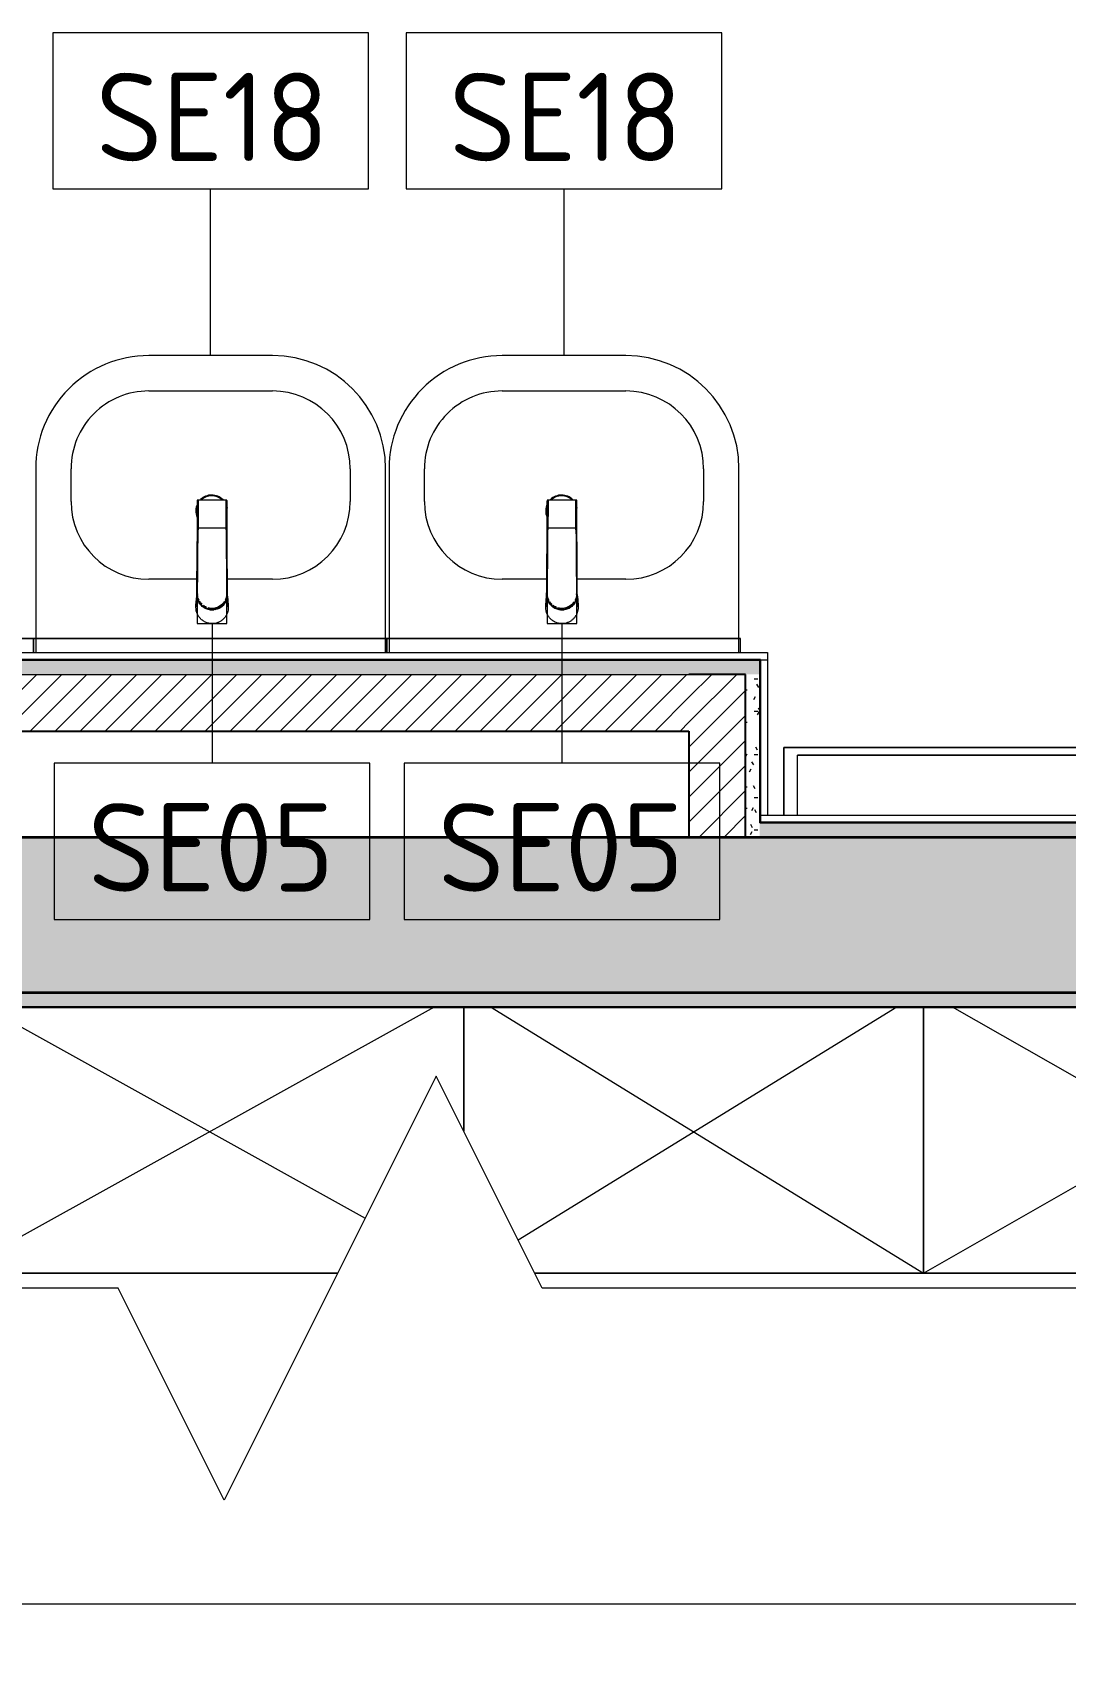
# Model space of a CAD drawing. Header units: millimetres. Extents: x 63482 to 319368, y -8553 to 29000.
# Drawn here: x 301736 to 303197, y 4219 to 6538 of the extents above; entities that cross this region are included whole.
import ezdxf

# ---------------------------------------------------------------- set-up
doc = ezdxf.new("R2010")
doc.units = ezdxf.units.MM
for name, color, linetype, lineweight, true_color in [('0-1', 7, 'Continuous', 9, 0x4994b4), ('A-WALL-1', 7, 'Continuous', 25, 0x3c3c3c), ('A-WALL-3', 7, 'Continuous', 35, 0x3c3c3c), ('A-WALL-FNSH-1', 7, 'Continuous', 15, 0x3c3c3c), ('P-SANR-FIXT-1', 7, 'Continuous', 15, 0x4994b4)]:
    doc.layers.add(name, color=color, linetype=linetype, lineweight=lineweight, true_color=true_color)
for name, color, linetype, lineweight in [('A-ANNO-DIMS', 7, 'Continuous', 9), ('A-ANNO-DIMS-50', 7, 'Continuous', 9), ('A-DETL-GENF', 7, 'Continuous', 9), ('A-WALL', 7, 'Continuous', 9), ('I-FURN', 7, 'Continuous', 9), ('I-WALL', 7, 'Continuous', 9), ('P-SANR-FIXT-IDEN', 7, 'Continuous', 9)]:
    doc.layers.add(name, color=color, linetype=linetype, lineweight=lineweight)
doc.styles.add('GOST Common', font='GOST_Common.ttf', dxfattribs={"height": 125})
doc.styles.add('ISOCPEUR', font='isocpeur.ttf', dxfattribs={"width": 0.9, "height": 125})
doc.dimstyles.new('ISO-2_5_0_9К_БОЛЬШОЙ', dxfattribs={"dimscale": 304.8, "dimtxt": 124.497647, "dimasz": 0.246063, "dimexe": 0.19685, "dimexo": 0.492126, "dimgap": 0, "dimtad": 1, "dimdec": 0, "dimrnd": 10, "dimzin": 0, "dimdsep": 46, "dimtxsty": 'ISOCPEUR', "dimblk1": 'OBLIQUE', "dimblk2": 'OBLIQUE', "dimsah": 1, "dimcen": 0.09, "dimdle": 0.19685, "dimazin": 0, "dimtfac": 1, "dimtdec": 4, "dimtix": 1, "dimtmove": 0, "dimatfit": 3, "dimfxl": 1, "dimtvp": 1, "dimtolj": 1, "dimtzin": 0, "dimarcsym": 2})
pattern_1 = [(45, (204824.617, 0), (-17.6776695, 17.6776695), [])]
pattern_2 = [(0, (204824.617, 0), (60.96, 15.24), [5.029, -40.691, 5.029, -40.691, -243.84]), (0, (204824.617, 0), (60.96, 15.24), [-91.44, 5.029, -86.411, 5.029, -40.691, -106.68]), (0, (204824.617, 0), (60.96, 15.24), [-228.6, 5.029, -25.451, 5.029, -71.171]), (120, (204847.477, 7.62), (-43.6782272, 45.1729086), [5.029, -40.691, 5.029, -40.691, -243.84]), (120, (204847.477, 7.62), (-43.6782272, 45.1729086), [-91.44, 5.029, -86.411, 5.029, -40.691, -106.68]), (120, (204847.477, 7.62), (-43.6782272, 45.1729086), [-228.6, 5.029, -25.451, 5.029, -71.171]), (240, (204855.097, 38.1), (-17.2817728, -60.4129086), [5.029, -40.691, 5.029, -40.691, -243.84]), (240, (204855.097, 38.1), (-17.2817728, -60.4129086), [-91.44, 5.029, -86.411, 5.029, -40.691, -106.68]), (240, (204855.097, 38.1), (-17.2817728, -60.4129086), [-228.6, 5.029, -25.451, 5.029, -71.171])]

# ---------------------------------------------------------------- blocks, each defined once
blk = doc.blocks.new('Шкаф параметрический - 13_1-25587687-Фрагмент 3_2')
at = {"layer": 'I-FURN'}
for p, q in [((0, 0), (659.5, 376.8)), ((0, 376.8), (0, 0)), ((0, 0), (0, 376.8)), ((40.5, 376.8), (700, 0)), ((700, 0), (700, 376.8)), ((700, 376.8), (700, 47.6)), ((700, 47.6), (700, 0)), ((0, 0), (700, 0)), ((700, 0), (0, 0))]:
    blk.add_line(p, q, dxfattribs=at)
blk = doc.blocks.new('Шкаф параметрический - 13_2-25587811-Фрагмент 3_2')
at = {"layer": 'I-FURN'}
for p, q in [((0, 376.8), (0, 200.6)), ((0, 200.6), (0, 376.8)), ((37.6, 376.8), (650, 0)), ((76.7, 47.2), (612.4, 376.8)), ((650, 0), (650, 376.8)), ((650, 376.8), (650, 0)), ((100.3, 0), (650, 0)), ((650, 0), (100.3, 0))]:
    blk.add_line(p, q, dxfattribs=at)
blk = doc.blocks.new('Шкаф параметрический - 13_4-25587915-Фрагмент 3_2')
at = {"layer": 'I-FURN'}
for p, q in [((0, 0), (678.3, 376.8)), ((0, 376.8), (0, 0)), ((0, 0), (0, 376.8)), ((41.7, 376.8), (580.3, 77.6)), ((720, 200.7), (720, 376.8)), ((720, 376.8), (720, 200.7)), ((0, 0), (541.5, 0)), ((541.5, 0), (0, 0))]:
    blk.add_line(p, q, dxfattribs=at)
blk = doc.blocks.new('Вешалка - 1_25-26509708-Фрагмент 3_2')
at = {"layer": 'I-FURN'}
for p, q in [((350, 55), (-350, 55)), ((-350, 55), (-350, -40.6)), ((-350, -40.6), (-350, 55)), ((-350, 55), (349.6, 55)), ((350, -40.6), (350, 55)), ((350, 55), (350, -40.6)), ((-330.4, -40.6), (-330.4, 44.4)), ((-330.4, -40.6), (-330.4, 44.4)), ((-330.4, 44.4), (330.2, 44.4)), ((330.2, 44.4), (-330.4, 44.4)), ((330.2, 44.4), (330.2, -40.6)), ((330.2, -40.6), (330.2, 44.4))]:
    blk.add_line(p, q, dxfattribs=at)
blk = doc.blocks.new('зеркало круглое500д - 1_22а зеркало круглое d500-30453653-Фрагмент 3_2')
at = {"layer": 'I-FURN'}
for p, q in [((-250, 0), (-250, -20)), ((-250, -20), (250, -20)), ((250, -20), (-250, -20)), ((250, -20), (250, 0))]:
    blk.add_line(p, q, dxfattribs=at)
blk = doc.blocks.new('Раковина Roca Debba 50x42 - гибкая подводка_ 640х550х165 PN6_3_ ХВ_ГВ накидная гайка BP DN15_ К-гл_кон_ П DN 50-31401036-Фрагмент 3_2')
at = {"layer": 'P-SANR-FIXT-1'}
for p, q in [((-255, 0), (-255, -20)), ((240, -20), (240, 0)), ((-255, -20), (-255, -260)), ((240, -260), (240, -20)), ((-95, -103.6), (-26, -103.6)), ((16.8, -103.6), (80, -103.6)), ((-205, -260), (-205, -213.6)), ((190, -213.6), (190, -260)), ((80, -370), (-95, -370)), ((-95, -420), (80, -420))]:
    blk.add_line(p, q, dxfattribs=at)
for centre, radius, start, end in [((-95, -213.6), 110, 90, 180), ((80, -213.6), 110, 0, 90), ((-95, -260), 160, 180, 270), ((-95, -260), 110, 180, 270), ((80, -260), 160, 270, 0), ((80, -260), 110, 270, 0)]:
    blk.add_arc(centre, radius, start, end, dxfattribs=at)
blk = doc.blocks.new('Раковина Roca Debba 50x42 - гибкая подводка_ 640х550х165 PN6_3_ ХВ_ГВ накидная гайка BP DN15_ К-гл_кон_ П DN 50-V355-Фрагмент 3_2')
at = {"layer": 'P-SANR-FIXT-1'}
for p, q in [((-255, 0), (-255, -20)), ((240, -20), (240, 0)), ((-255, -20), (-255, -260)), ((240, -260), (240, -20)), ((-95, -103.6), (-31, -103.6)), ((11.8, -103.6), (80, -103.6)), ((-205, -260), (-205, -213.6)), ((190, -213.6), (190, -260)), ((80, -370), (-95, -370)), ((-95, -420), (80, -420))]:
    blk.add_line(p, q, dxfattribs=at)
for centre, radius, start, end in [((-95, -213.6), 110, 90, 180), ((80, -213.6), 110, 0, 90), ((-95, -260), 160, 180, 270), ((-95, -260), 110, 180, 270), ((80, -260), 160, 270, 0), ((80, -260), 110, 270, 0)]:
    blk.add_arc(centre, radius, start, end, dxfattribs=at)
blk = doc.blocks.new('сифон - Для раковины-V357-Фрагмент 3_2')
at = {"layer": 'P-SANR-FIXT-1'}
for radius, start, end in [(22.5, 134.338, 180), (22.5, 180, 224.5753), (21.5, 136.6301, 180), (21.5, 180, 223.4006), (22.5, 100.3246, 111.0164), (21.5, 101.7897, 108), (21.5, 81.6166, 90.6528), (21.5, 72, 75.9978), (22.5, 67.2152, 71.5917), (22.5, 244.2771, 292.5042), (21.5, 247.6878, 288), (21.5, 289.2478, 293.8296), (22.5, 293.3521, 297.2506)]:
    blk.add_arc((0, 0), radius, start, end, dxfattribs=at)
blk = doc.blocks.new('смеситель для раковины - Default-V358-Фрагмент 3_2')
at = {"layer": '0-1'}
for p, q in [((19.7, 151.6), (-19.8, 151.6)), ((-20.3, 110), (-20.4, 97.4)), ((19.8, 111.8), (-19.8, 111.8)), ((20.4, 97.4), (20.3, 110)), ((-22.8, 3), (-21.8, 15.6)), ((-18.9, 7.6), (-19.6, 9.7)), ((21.8, 15.6), (22.8, 3))]:
    blk.add_line(p, q, dxfattribs=at)
at = {"layer": '0-1', "flags": 128}
for points in [[(-20.7, 150.6), (-20.7, 150.2), (-20.7, 149.2), (-20.7, 148.3), (-20.7, 146.9), (-20.7, 145.4), (-20.8, 134.7), (-21.1, 63.6), (-21.1, 93.2)], [(19.7, 151.6), (20, 151.6), (20.2, 151.6), (20.5, 151.4), (20.6, 151.2), (20.7, 151.1), (20.8, 150.9), (20.8, 150.6)], [(-21.1, 22.2), (-21.1, 24.2), (-21.1, 63.3), (-21.1, 93.2)], [(21, 16.8), (21.2, 25.7), (21, 77.4), (21, 111.4)], [(-21.8, 15.6), (-21.6, 25.5), (-21.4, 39.3), (-21.2, 64), (-21.1, 88)], [(-20, 10.8), (-20.8, 13.2), (-20.9, 15.4)], [(12.1, -0.1), (16.4, 3.8), (19.5, 8.8), (21, 14.5), (21, 16)]]:
    blk.add_lwpolyline(points, dxfattribs=at)
at = {"layer": 'P-SANR-FIXT-1'}
for p, q in [((21, 151.6), (-21, 151.6)), ((-21, 151.6), (-21, -23)), ((-19.7, 144), (-19.8, 111.8)), ((19.8, 111.8), (19.7, 144)), ((19.9, 143.1), (19.9, 140.7)), ((21, -23), (21, 151.6)), ((19.9, 136.7), (19.9, 133.6)), ((19.9, 131), (20, 126.2)), ((20, 115.7), (20, 113.5)), ((20, 111.3), (20, 108.6)), ((-22.9, 0.3), (-22.9, 0.9)), ((22.5, 5), (22.9, 0.9)), ((22.9, 0.9), (22.9, 0.3)), ((-21, -23), (21, -23))]:
    blk.add_line(p, q, dxfattribs=at)
at = {"layer": 'P-SANR-FIXT-1', "flags": 128}
for points in [[(-21.1, 16.9), (-21.1, 42.2), (-21, 67.6), (-20.8, 118.3), (-20.7, 143.7), (-20.7, 149.4), (-20.8, 150.2), (-20.9, 145.3), (-20.9, 138.9), (-21.1, 88.1)], [(21.1, 88.1), (20.9, 138.9), (20.9, 145.3), (20.8, 150.2), (20.7, 149.4), (20.7, 143.7), (20.8, 118.3), (21, 67.6), (21.1, 42.2), (21.1, 16.9)], [(-20, 109.4), (-20, 111), (-20, 119.8)], [(-19.9, 125.8), (-19.9, 133.8), (-19.9, 138.3)], [(20, 123.6), (20, 119.9), (20, 117.9)], [(-15.9, 4.1), (-13.1, 1.6), (-12.1, 0.9)], [(12.1, 0.9), (13.1, 1.6), (15.9, 4.1)], [(22.9, 0.9), (22.7, 3.2), (22.5, 5.6), (22.3, 7.9), (22.1, 10.8), (21.8, 15.2)], [(-9.8, -0.4), (-6.1, -1.8), (-5.1, -2)], [(-2.7, -2.4), (-2.1, -2.5), (2.1, -2.5), (2.7, -2.4)], [(0.6, -3.9), (0.3, -3.9), (0.1, -3.9), (-0.1, -3.9), (-0.3, -3.9), (-0.6, -3.9)], [(5.1, -2), (6.1, -1.8), (9.8, -0.4)]]:
    blk.add_lwpolyline(points, dxfattribs=at)
at = {"layer": 'P-SANR-FIXT-1'}
for centre, major_axis, ratio, start_param, end_param in [((-19.8, 109.7), (-0.5, 0.002), 0.095846, 0.794229, 1.571164), ((19.8, 109.7), (0.5, 0.002), 0.095848, 4.711795, 5.488843), ((0, 17.2), (20.8, 0), 0.98634, 3.038054, 3.090126), ((0, 17.2), (20.8, 0), 0.98634, 3.29536, 3.441377), ((0, 17.2), (20.8, 0), 0.98634, 5.983401, 6.129418), ((0, 17.2), (20.8, 0), 0.98634, 0.051466, 0.103539), ((0, 17.2), (20.8, 0), 0.98634, 4.268583, 4.510817), ((0, 17.2), (18.5, 0), 0.986286, 4.671144, 4.753634), ((0, 17.2), (20.8, 0), 0.98634, 4.913948, 5.156189)]:
    blk.add_ellipse(centre, major_axis=major_axis, ratio=ratio, start_param=start_param, end_param=end_param, dxfattribs=at)
for points, knots in [([(-19.9, 147.4), (-19.9, 148), (-19.8, 149.3), (-19.8, 150.7), (-19.8, 151.5), (-19.8, 151.6), (-19.8, 151.6)], [0.1, 0.1, 0.1, 0.1, 0.2, 0.3, 0.4, 0.4725859, 0.4725859, 0.4725859, 0.4725859]), ([(-19.8, 151.6), (-19.7, 151.6), (-19.7, 151.6), (-19.7, 151.2), (-19.7, 150), (-19.7, 148.3), (-19.7, 146.2), (-19.7, 144.8), (-19.7, 144)], [0.4728347, 0.4728347, 0.4728347, 0.4728347, 0.5, 0.6, 0.7, 0.8, 0.9, 1, 1, 1, 1]), ([(19.7, 144), (19.7, 144.8), (19.7, 146.2), (19.7, 148.3), (19.7, 150), (19.7, 151.2), (19.7, 151.6), (19.7, 151.6), (19.7, 151.6)], [0, 0, 0, 0, 0.1, 0.2, 0.3, 0.4, 0.5, 0.5274121, 0.5274121, 0.5274121, 0.5274121]), ([(19.7, 151.6), (19.8, 151.6), (19.8, 151.5), (19.8, 150.7), (19.8, 149.3), (19.9, 148), (19.9, 147.4)], [0.5275209, 0.5275209, 0.5275209, 0.5275209, 0.6, 0.7, 0.8, 0.9, 0.9, 0.9, 0.9]), ([(-20.4, 97.4), (-20.4, 91.1), (-20.5, 81.8), (-20.6, 69.7), (-20.6, 60), (-20.7, 52.6), (-20.8, 47.4), (-20.8, 45.2), (-20.8, 43.5), (-20.9, 41.8), (-20.9, 39.8), (-20.9, 37.7), (-20.9, 36.2), (-20.9, 35.4), (-21, 34.1), (-21, 32.6), (-21, 31), (-21, 29.7), (-21, 28.6), (-21, 27.7), (-21, 26.8), (-21.1, 25.6), (-21.1, 22.9), (-21.1, 20.4), (-21.1, 18.4)], [0, 0, 0, 0, 0.222222, 0.333333, 0.444444, 0.583333, 0.618056, 0.652778, 0.670139, 0.6875, 0.722222, 0.756944, 0.774306, 0.782986, 0.791667, 0.826389, 0.84375, 0.861111, 0.878472, 0.887153, 0.895833, 0.913194, 0.930556, 1, 1, 1, 1]), ([(-19.8, 111.8), (-19.8, 111.8), (-19.8, 111.7), (-19.8, 110.9), (-19.8, 110.1), (-19.8, 109.7)], [0.4695548, 0.4695548, 0.4695548, 0.4695548, 0.6, 0.8, 1, 1, 1, 1]), ([(19.8, 109.7), (19.8, 110.1), (19.8, 110.9), (19.8, 111.7), (19.8, 111.8), (19.8, 111.8)], [0, 0, 0, 0, 0.2, 0.4, 0.5304748, 0.5304748, 0.5304748, 0.5304748]), ([(21.1, 18.4), (21.1, 19.2), (21.1, 20.8), (21.1, 23.1), (21.1, 25), (21.1, 26.5), (21, 27.6), (21, 28.6), (21, 30), (21, 31.7), (21, 33.4), (21, 34.6), (20.9, 35.2), (20.9, 35.7), (20.9, 36.3), (20.9, 36.9), (20.9, 38.1), (20.9, 39.8), (20.9, 41.4), (20.8, 42.8), (20.8, 44.1), (20.8, 45.8), (20.8, 48.6), (20.7, 53.5), (20.6, 60.7), (20.6, 68.9), (20.5, 76.5), (20.5, 85.7), (20.4, 92.7), (20.4, 97.4)], [0, 0, 0, 0, 0.027778, 0.055556, 0.083333, 0.097222, 0.111111, 0.125, 0.138889, 0.166667, 0.194444, 0.208333, 0.215278, 0.222222, 0.229167, 0.236111, 0.25, 0.277778, 0.305556, 0.319444, 0.333333, 0.361111, 0.388889, 0.444444, 0.555556, 0.666667, 0.75, 0.833333, 1, 1, 1, 1]), ([(-21.1, 88.1), (-21.1, 85.7), (-21.1, 82.2), (-21.1, 77.5), (-21.2, 73.9), (-21.2, 70.4), (-21.2, 66.8), (-21.2, 63.9), (-21.2, 61.5), (-21.2, 59.8), (-21.2, 58), (-21.2, 55.7), (-21.3, 52.8), (-21.3, 49.3), (-21.3, 46), (-21.3, 42.6), (-21.4, 39.4), (-21.4, 36.2), (-21.5, 32.2), (-21.5, 27.5), (-21.7, 20.9), (-21.8, 17.2), (-21.8, 15.2)], [0, 0, 0, 0, 0.083333, 0.125, 0.166667, 0.208333, 0.25, 0.291667, 0.3125, 0.333333, 0.354167, 0.375, 0.416667, 0.458333, 0.5, 0.541667, 0.583333, 0.625, 0.666667, 0.75, 0.833333, 1, 1, 1, 1]), ([(20.4, 88.2), (20.4, 88.1), (20.5, 88), (20.6, 87.8), (20.7, 87.5), (20.7, 87.4), (20.7, 87.3)], [0.19375, 0.19375, 0.19375, 0.19375, 0.25, 0.3, 0.35, 0.4, 0.4, 0.4, 0.4]), ([(21.8, 15.2), (21.8, 16.4), (21.7, 19.4), (21.6, 24.2), (21.5, 28.2), (21.5, 30.6), (21.5, 32.4), (21.4, 34.1), (21.4, 35.8), (21.4, 37.3), (21.4, 38.7), (21.4, 39.8), (21.4, 41), (21.3, 42.6), (21.3, 44.7), (21.3, 47.5), (21.3, 50.9), (21.2, 55.1), (21.2, 60), (21.2, 65.1), (21.2, 69.9), (21.2, 74.5), (21.1, 80.6), (21.1, 85.1), (21.1, 88.1)], [0, 0, 0, 0, 0.142857, 0.285714, 0.357143, 0.392857, 0.428571, 0.464286, 0.5, 0.535714, 0.553571, 0.571429, 0.589286, 0.607143, 0.642857, 0.678571, 0.714286, 0.75, 0.785714, 0.821429, 0.857143, 0.892857, 0.928571, 1, 1, 1, 1]), ([(-21.8, 15.2), (-21.9, 13.9), (-22, 12.1), (-22.1, 10.1), (-22.2, 8.7), (-22.3, 7.5), (-22.4, 6.6), (-22.5, 5.7), (-22.6, 4.8), (-22.7, 3.8), (-22.8, 2.5), (-22.9, 1.5), (-22.9, 0.9)], [0, 0, 0, 0, 0.166667, 0.25, 0.333333, 0.416667, 0.5, 0.583333, 0.666667, 0.75, 0.833333, 1, 1, 1, 1]), ([(22.9, 0.3), (22.9, -2.5), (22.3, -6.4), (20, -11.4), (17.7, -14.7), (14.9, -17.6), (11.6, -20), (7.9, -21.7), (4.5, -22.6), (1.5, -23), (-1.9, -23), (-6, -22.4), (-10, -20.8), (-12.8, -19.1), (-14.8, -17.5), (-16.7, -15.8), (-18.8, -13.3), (-21.9, -8.1), (-22.9, -3.2), (-22.9, 0.3)], [0, 0, 0, 0, 0.111111, 0.166667, 0.222222, 0.277778, 0.333333, 0.388889, 0.444444, 0.479167, 0.513889, 0.583333, 0.652778, 0.6875, 0.722222, 0.756944, 0.791667, 0.861111, 1, 1, 1, 1]), ([(-16.4, 3.7), (-16.6, 4.1), (-17.6, 5.3), (-18.7, 7.1), (-19.6, 9), (-20.1, 10.6), (-20.6, 12.1), (-21, 14.3), (-21.1, 15.9), (-21.1, 16.9)], [0.5566569, 0.5566569, 0.5566569, 0.5566569, 0.6, 0.7, 0.75, 0.8, 0.85, 0.9, 1, 1, 1, 1]), ([(-21.1, 16.4), (-21.1, 14.3), (-20.4, 11.1), (-18.7, 7.6), (-17.5, 5.8), (-16.4, 4.5), (-15.2, 3.2), (-13.9, 2.1), (-12.5, 1), (-10.9, 0.1), (-9.2, -0.7), (-6.9, -1.7), (-3.8, -2.5), (0, -2.8), (3.8, -2.5), (6.9, -1.7), (9, -0.9), (10.1, -0.3), (10.9, 0.1), (11.7, 0.5), (12.7, 1.2), (13.9, 2), (15, 3), (15.8, 3.8), (16.4, 4.5), (17, 5.2), (17.7, 6.2), (18.6, 7.6), (19.3, 9), (19.7, 9.9), (19.9, 10.5), (20, 10.9), (20.2, 11.2), (20.3, 11.7), (20.6, 12.6), (20.8, 13.8), (21, 15.1), (21.1, 16), (21.1, 16.4)], [0, 0, 0, 0, 0.111111, 0.166667, 0.194444, 0.222222, 0.25, 0.277778, 0.305556, 0.333333, 0.361111, 0.388889, 0.444444, 0.5, 0.555556, 0.611111, 0.638889, 0.652778, 0.666667, 0.680556, 0.694444, 0.722222, 0.75, 0.763889, 0.777778, 0.791667, 0.805556, 0.833333, 0.861111, 0.875, 0.881944, 0.888889, 0.895833, 0.902778, 0.916667, 0.944444, 0.972222, 1, 1, 1, 1]), ([(-20.8, 14.6), (-20.7, 14.1), (-20.6, 12.9), (-20.2, 11.6), (-20, 10.9)], [0, 0, 0, 0, 0.4, 1, 1, 1, 1]), ([(-18.3, 9.9), (-18.8, 10.8), (-20.1, 14), (-20.7, 17.5), (-20.7, 19.9)], [-0.157337, -0.157337, -0.157337, -0.157337, -0.1111111, 0, 0, 0, 0]), ([(-19.3, 9.3), (-19.1, 8.7), (-18.5, 7.4), (-17.6, 6.2), (-17.1, 5.5)], [0.2222222, 0.2222222, 0.2222222, 0.2222222, 0.4444444, 0.7777778, 0.7777778, 0.7777778, 0.7777778]), ([(-13.9, 4), (-14.7, 4.7), (-15.8, 6), (-16.9, 7.4), (-17.2, 8)], [-0.26859689, -0.26859689, -0.26859689, -0.26859689, -0.22222222, -0.18982564, -0.18982564, -0.18982564, -0.18982564]), ([(-10, -1.5), (-10.9, -1), (-12.8, 0.2), (-14.5, 1.7), (-15.3, 2.6), (-15.4, 2.7)], [0.3, 0.3, 0.3, 0.3, 0.4, 0.5, 0.5124698, 0.5124698, 0.5124698, 0.5124698]), ([(-7.8, 0), (-8.7, 0.4), (-10.3, 1.2), (-11.7, 2.2), (-12.3, 2.7)], [-0.37982072, -0.37982072, -0.37982072, -0.37982072, -0.33333333, -0.30027801, -0.30027801, -0.30027801, -0.30027801]), ([(17.3, 8), (16.9, 7.4), (15, 4.8), (10.7, 1.1), (3.8, -1.6), (-2, -1.6), (-5.1, -0.9), (-5.8, -0.7)], [-0.8101744, -0.8101744, -0.8101744, -0.8101744, -0.7777778, -0.6666667, -0.5555556, -0.4444444, -0.4109505, -0.4109505, -0.4109505, -0.4109505]), ([(20.9, 14), (20.9, 13.9), (20.7, 12.8), (20.2, 10.6), (19, 7.6), (16.7, 3.9), (12.9, 0), (8, -2.6), (4.7, -3.4), (3.5, -3.6)], [0.0919533, 0.0919533, 0.0919533, 0.0919533, 0.1, 0.2, 0.3, 0.4, 0.6, 0.8, 0.9091362, 0.9091362, 0.9091362, 0.9091362]), ([(17.1, 5.5), (17.5, 6), (18.6, 7.6), (19.5, 9.4), (19.9, 10.7)], [0.2222222, 0.2222222, 0.2222222, 0.2222222, 0.4444444, 0.9768048, 0.9768048, 0.9768048, 0.9768048]), ([(20.7, 19.9), (20.7, 17.5), (20.1, 14), (18.8, 10.8), (18.3, 9.9)], [-1, -1, -1, -1, -0.8888889, -0.8424724, -0.8424724, -0.8424724, -0.8424724]), ([(20.2, 11.7), (20.3, 12), (20.6, 12.9), (20.7, 13.9), (20.8, 14.6)], [0.2222222, 0.2222222, 0.2222222, 0.2222222, 0.4444444, 1, 1, 1, 1]), ([(-0.6, -3.9), (-1.6, -3.9), (-3.8, -3.7), (-6.8, -2.9), (-8.7, -2.1), (-9.5, -1.7)], [0, 0, 0, 0, 0.1, 0.2, 0.2837623, 0.2837623, 0.2837623, 0.2837623]), ([(-0.6, -3.9), (-0.6, -3.9), (-0.6, -3.7), (-0.6, -3.5), (-0.6, -3.3), (-0.6, -3.2)], [0, 0, 0, 0, 0.3636364, 0.5454545, 0.7272727, 0.7272727, 0.7272727, 0.7272727]), ([(0.6, -3.9), (0.6, -3.9), (0.6, -3.7), (0.6, -3.5), (0.6, -3.3), (0.6, -3.2)], [0, 0, 0, 0, 0.3636364, 0.5454545, 0.7272727, 0.7272727, 0.7272727, 0.7272727])]:
    blk.add_open_spline(points, degree=3, knots=knots, dxfattribs=at)
for points in [[(-19.8, 111.8), (-19.8, 111.8), (-19.8, 111.8), (-19.8, 111.8)], [(-19.8, 110), (-19.8, 110.3), (-19.8, 110.6), (-19.8, 110.9)], [(19.8, 111.8), (19.8, 111.8), (19.8, 111.8), (19.8, 111.8)], [(19.8, 110.9), (19.8, 110.6), (19.8, 110.3), (19.8, 110)], [(-20.5, 88.2), (-20.6, 88.2), (-20.7, 88.2), (-20.8, 88.2)], [(-22.9, 0.9), (-22.9, 2.2), (-22.8, 3.6), (-22.6, 4.9)], [(2.5, -3.8), (1.8, -3.9), (1.2, -3.9), (0.6, -3.9)]]:
    blk.add_open_spline(points, degree=3, dxfattribs=at)
blk = doc.blocks.new('смеситель для раковины - Default-V359-Фрагмент 3_2')
at = {"layer": '0-1'}
for p, q in [((19.7, 151.6), (-19.8, 151.6)), ((-20.3, 110), (-20.4, 97.4)), ((19.8, 111.8), (-19.8, 111.8)), ((20.4, 97.4), (20.3, 110)), ((-22.8, 3), (-21.8, 15.6)), ((-18.9, 7.6), (-19.6, 9.7)), ((21.8, 15.6), (22.8, 3))]:
    blk.add_line(p, q, dxfattribs=at)
at = {"layer": '0-1', "flags": 128}
for points in [[(-20.7, 150.6), (-20.7, 150.2), (-20.7, 149.2), (-20.7, 148.3), (-20.7, 146.9), (-20.7, 145.4), (-20.8, 134.7), (-21.1, 63.6), (-21.1, 93.2)], [(19.7, 151.6), (20, 151.6), (20.2, 151.6), (20.5, 151.4), (20.6, 151.2), (20.7, 151.1), (20.8, 150.9), (20.8, 150.6)], [(-21.1, 22.2), (-21.1, 24.2), (-21.1, 63.3), (-21.1, 93.2)], [(21, 16.8), (21.2, 25.7), (21, 77.4), (21, 111.4)], [(-21.8, 15.6), (-21.6, 25.5), (-21.4, 39.3), (-21.2, 64), (-21.1, 88)], [(-20, 10.8), (-20.8, 13.2), (-20.9, 15.4)], [(12.1, -0.1), (16.4, 3.8), (19.5, 8.8), (21, 14.5), (21, 16)]]:
    blk.add_lwpolyline(points, dxfattribs=at)
at = {"layer": 'P-SANR-FIXT-1'}
for p, q in [((21, 151.6), (-21, 151.6)), ((-21, 151.6), (-21, -23)), ((-19.7, 144), (-19.8, 111.8)), ((19.8, 111.8), (19.7, 144)), ((19.9, 143.1), (19.9, 140.7)), ((21, -23), (21, 151.6)), ((19.9, 136.7), (19.9, 133.6)), ((19.9, 131), (20, 126.2)), ((20, 115.7), (20, 113.5)), ((20, 111.3), (20, 108.6)), ((-22.9, 0.3), (-22.9, 0.9)), ((22.5, 5), (22.9, 0.9)), ((22.9, 0.9), (22.9, 0.3)), ((-21, -23), (21, -23)), ((6.4, -2.8), (6.4, -2.8))]:
    blk.add_line(p, q, dxfattribs=at)
at = {"layer": 'P-SANR-FIXT-1', "flags": 128}
for points in [[(-21.1, 16.9), (-21.1, 42.2), (-21, 67.6), (-20.8, 118.3), (-20.7, 143.7), (-20.7, 149.4), (-20.8, 150.2), (-20.9, 145.3), (-20.9, 138.9), (-21.1, 88.1)], [(21.1, 88.1), (20.9, 138.9), (20.9, 145.3), (20.8, 150.2), (20.7, 149.4), (20.7, 143.7), (20.8, 118.3), (21, 67.6), (21.1, 42.2), (21.1, 16.9)], [(-20, 109.4), (-20, 111), (-20, 119.8)], [(-19.9, 125.8), (-19.9, 133.8), (-19.9, 138.3)], [(20, 123.6), (20, 119.9), (20, 117.9)], [(-15.9, 4.1), (-13.1, 1.6), (-12.1, 0.9)], [(12.1, 0.9), (13.1, 1.6), (15.9, 4.1)], [(22.9, 0.9), (22.7, 3.2), (22.5, 5.6), (22.3, 7.9), (22.1, 10.8), (21.8, 15.2)], [(-9.8, -0.4), (-6.1, -1.8), (-5.1, -2)], [(-2.7, -2.4), (-2.1, -2.5), (2.1, -2.5), (2.7, -2.4)], [(0.6, -3.9), (0.3, -3.9), (0.1, -3.9), (-0.1, -3.9), (-0.3, -3.9), (-0.6, -3.9)], [(5.1, -2), (6.1, -1.8), (9.8, -0.4)]]:
    blk.add_lwpolyline(points, dxfattribs=at)
at = {"layer": 'P-SANR-FIXT-1'}
for centre, major_axis, ratio, start_param, end_param in [((-19.8, 109.7), (-0.5, 0.002), 0.095846, 0.794229, 1.571164), ((19.8, 109.7), (0.5, 0.002), 0.095848, 4.711795, 5.488843), ((0, 17.2), (20.8, 0), 0.98634, 3.038054, 3.090126), ((0, 17.2), (20.8, 0), 0.98634, 3.29536, 3.441377), ((0, 17.2), (20.8, 0), 0.98634, 5.983401, 6.129418), ((0, 17.2), (20.8, 0), 0.98634, 0.051466, 0.103539), ((0, 17.2), (20.8, 0), 0.98634, 4.268583, 4.510817), ((0, 17.2), (18.5, 0), 0.986286, 4.671144, 4.753634), ((0, 17.2), (20.8, 0), 0.98634, 4.913948, 5.156189)]:
    blk.add_ellipse(centre, major_axis=major_axis, ratio=ratio, start_param=start_param, end_param=end_param, dxfattribs=at)
for points, knots in [([(-19.9, 147.4), (-19.9, 148), (-19.8, 149.3), (-19.8, 150.7), (-19.8, 151.5), (-19.8, 151.6), (-19.8, 151.6)], [0.1, 0.1, 0.1, 0.1, 0.2, 0.3, 0.4, 0.4725859, 0.4725859, 0.4725859, 0.4725859]), ([(-19.8, 151.6), (-19.7, 151.6), (-19.7, 151.6), (-19.7, 151.2), (-19.7, 150), (-19.7, 148.3), (-19.7, 146.2), (-19.7, 144.8), (-19.7, 144)], [0.4728347, 0.4728347, 0.4728347, 0.4728347, 0.5, 0.6, 0.7, 0.8, 0.9, 1, 1, 1, 1]), ([(19.7, 144), (19.7, 144.8), (19.7, 146.2), (19.7, 148.3), (19.7, 150), (19.7, 151.2), (19.7, 151.6), (19.7, 151.6), (19.7, 151.6)], [0, 0, 0, 0, 0.1, 0.2, 0.3, 0.4, 0.5, 0.5274121, 0.5274121, 0.5274121, 0.5274121]), ([(19.7, 151.6), (19.8, 151.6), (19.8, 151.5), (19.8, 150.7), (19.8, 149.3), (19.9, 148), (19.9, 147.4)], [0.5275209, 0.5275209, 0.5275209, 0.5275209, 0.6, 0.7, 0.8, 0.9, 0.9, 0.9, 0.9]), ([(-20.4, 97.4), (-20.4, 91.1), (-20.5, 81.8), (-20.6, 69.7), (-20.6, 60), (-20.7, 52.6), (-20.8, 47.4), (-20.8, 45.2), (-20.8, 43.5), (-20.9, 41.8), (-20.9, 39.8), (-20.9, 37.7), (-20.9, 36.2), (-20.9, 35.4), (-21, 34.1), (-21, 32.6), (-21, 31), (-21, 29.7), (-21, 28.6), (-21, 27.7), (-21, 26.8), (-21.1, 25.6), (-21.1, 22.9), (-21.1, 20.4), (-21.1, 18.4)], [0, 0, 0, 0, 0.222222, 0.333333, 0.444444, 0.583333, 0.618056, 0.652778, 0.670139, 0.6875, 0.722222, 0.756944, 0.774306, 0.782986, 0.791667, 0.826389, 0.84375, 0.861111, 0.878472, 0.887153, 0.895833, 0.913194, 0.930556, 1, 1, 1, 1]), ([(-19.8, 111.8), (-19.8, 111.8), (-19.8, 111.7), (-19.8, 110.9), (-19.8, 110.1), (-19.8, 109.7)], [0.4695548, 0.4695548, 0.4695548, 0.4695548, 0.6, 0.8, 1, 1, 1, 1]), ([(19.8, 109.7), (19.8, 110.1), (19.8, 110.9), (19.8, 111.7), (19.8, 111.8), (19.8, 111.8)], [0, 0, 0, 0, 0.2, 0.4, 0.5304748, 0.5304748, 0.5304748, 0.5304748]), ([(21.1, 18.4), (21.1, 19.2), (21.1, 20.8), (21.1, 23.1), (21.1, 25), (21.1, 26.5), (21, 27.6), (21, 28.6), (21, 30), (21, 31.7), (21, 33.4), (21, 34.6), (20.9, 35.2), (20.9, 35.7), (20.9, 36.3), (20.9, 36.9), (20.9, 38.1), (20.9, 39.8), (20.9, 41.4), (20.8, 42.8), (20.8, 44.1), (20.8, 45.8), (20.8, 48.6), (20.7, 53.5), (20.6, 60.7), (20.6, 68.9), (20.5, 76.5), (20.5, 85.7), (20.4, 92.7), (20.4, 97.4)], [0, 0, 0, 0, 0.027778, 0.055556, 0.083333, 0.097222, 0.111111, 0.125, 0.138889, 0.166667, 0.194444, 0.208333, 0.215278, 0.222222, 0.229167, 0.236111, 0.25, 0.277778, 0.305556, 0.319444, 0.333333, 0.361111, 0.388889, 0.444444, 0.555556, 0.666667, 0.75, 0.833333, 1, 1, 1, 1]), ([(-21.1, 88.1), (-21.1, 85.7), (-21.1, 82.2), (-21.1, 77.5), (-21.2, 73.9), (-21.2, 70.4), (-21.2, 66.8), (-21.2, 63.9), (-21.2, 61.5), (-21.2, 59.8), (-21.2, 58), (-21.2, 55.7), (-21.3, 52.8), (-21.3, 49.3), (-21.3, 46), (-21.3, 42.6), (-21.4, 39.4), (-21.4, 36.2), (-21.5, 32.2), (-21.5, 27.5), (-21.7, 20.9), (-21.8, 17.2), (-21.8, 15.2)], [0, 0, 0, 0, 0.083333, 0.125, 0.166667, 0.208333, 0.25, 0.291667, 0.3125, 0.333333, 0.354167, 0.375, 0.416667, 0.458333, 0.5, 0.541667, 0.583333, 0.625, 0.666667, 0.75, 0.833333, 1, 1, 1, 1]), ([(20.4, 88.2), (20.4, 88.1), (20.5, 88), (20.6, 87.8), (20.7, 87.5), (20.7, 87.4), (20.7, 87.3)], [0.19375, 0.19375, 0.19375, 0.19375, 0.25, 0.3, 0.35, 0.4, 0.4, 0.4, 0.4]), ([(21.8, 15.2), (21.8, 16.4), (21.7, 19.4), (21.6, 24.2), (21.5, 28.2), (21.5, 30.6), (21.5, 32.4), (21.4, 34.1), (21.4, 35.8), (21.4, 37.3), (21.4, 38.7), (21.4, 39.8), (21.4, 41), (21.3, 42.6), (21.3, 44.7), (21.3, 47.5), (21.3, 50.9), (21.2, 55.1), (21.2, 60), (21.2, 65.1), (21.2, 69.9), (21.2, 74.5), (21.1, 80.6), (21.1, 85.1), (21.1, 88.1)], [0, 0, 0, 0, 0.142857, 0.285714, 0.357143, 0.392857, 0.428571, 0.464286, 0.5, 0.535714, 0.553571, 0.571429, 0.589286, 0.607143, 0.642857, 0.678571, 0.714286, 0.75, 0.785714, 0.821429, 0.857143, 0.892857, 0.928571, 1, 1, 1, 1]), ([(-21.8, 15.2), (-21.9, 13.9), (-22, 12.1), (-22.1, 10.1), (-22.2, 8.7), (-22.3, 7.5), (-22.4, 6.6), (-22.5, 5.7), (-22.6, 4.8), (-22.7, 3.8), (-22.8, 2.5), (-22.9, 1.5), (-22.9, 0.9)], [0, 0, 0, 0, 0.166667, 0.25, 0.333333, 0.416667, 0.5, 0.583333, 0.666667, 0.75, 0.833333, 1, 1, 1, 1]), ([(22.9, 0.3), (22.9, -2.5), (22.3, -6.4), (20, -11.4), (17.7, -14.7), (14.9, -17.6), (11.6, -20), (7.9, -21.7), (4.5, -22.6), (1.5, -23), (-1.9, -23), (-6, -22.4), (-10, -20.8), (-12.8, -19.1), (-14.8, -17.5), (-16.7, -15.8), (-18.8, -13.3), (-21.9, -8.1), (-22.9, -3.2), (-22.9, 0.3)], [0, 0, 0, 0, 0.111111, 0.166667, 0.222222, 0.277778, 0.333333, 0.388889, 0.444444, 0.479167, 0.513889, 0.583333, 0.652778, 0.6875, 0.722222, 0.756944, 0.791667, 0.861111, 1, 1, 1, 1]), ([(-16.4, 3.7), (-16.6, 4.1), (-17.6, 5.3), (-18.7, 7.1), (-19.6, 9), (-20.1, 10.6), (-20.6, 12.1), (-21, 14.3), (-21.1, 15.9), (-21.1, 16.9)], [0.5566569, 0.5566569, 0.5566569, 0.5566569, 0.6, 0.7, 0.75, 0.8, 0.85, 0.9, 1, 1, 1, 1]), ([(-21.1, 16.4), (-21.1, 14.3), (-20.4, 11.1), (-18.7, 7.6), (-17.5, 5.8), (-16.4, 4.5), (-15.2, 3.2), (-13.9, 2.1), (-12.5, 1), (-10.9, 0.1), (-9.2, -0.7), (-6.9, -1.7), (-3.8, -2.5), (0, -2.8), (3.8, -2.5), (6.9, -1.7), (9, -0.9), (10.1, -0.3), (10.9, 0.1), (11.7, 0.5), (12.7, 1.2), (13.9, 2), (15, 3), (15.8, 3.8), (16.4, 4.5), (17, 5.2), (17.7, 6.2), (18.6, 7.6), (19.3, 9), (19.7, 9.9), (19.9, 10.5), (20, 10.9), (20.2, 11.2), (20.3, 11.7), (20.6, 12.6), (20.8, 13.8), (21, 15.1), (21.1, 16), (21.1, 16.4)], [0, 0, 0, 0, 0.111111, 0.166667, 0.194444, 0.222222, 0.25, 0.277778, 0.305556, 0.333333, 0.361111, 0.388889, 0.444444, 0.5, 0.555556, 0.611111, 0.638889, 0.652778, 0.666667, 0.680556, 0.694444, 0.722222, 0.75, 0.763889, 0.777778, 0.791667, 0.805556, 0.833333, 0.861111, 0.875, 0.881944, 0.888889, 0.895833, 0.902778, 0.916667, 0.944444, 0.972222, 1, 1, 1, 1]), ([(-20.8, 14.6), (-20.7, 14.1), (-20.6, 12.9), (-20.2, 11.6), (-20, 10.9)], [0, 0, 0, 0, 0.4, 1, 1, 1, 1]), ([(-18.3, 9.9), (-18.8, 10.8), (-20.1, 14), (-20.7, 17.5), (-20.7, 19.9)], [-0.157337, -0.157337, -0.157337, -0.157337, -0.1111111, 0, 0, 0, 0]), ([(-19.3, 9.3), (-19.1, 8.7), (-18.5, 7.4), (-17.6, 6.2), (-17.1, 5.5)], [0.2222222, 0.2222222, 0.2222222, 0.2222222, 0.4444444, 0.7777778, 0.7777778, 0.7777778, 0.7777778]), ([(-14.2, 4.3), (-14.9, 4.9), (-15.9, 6.1), (-16.9, 7.4), (-17.2, 8)], [-0.26227885, -0.26227885, -0.26227885, -0.26227885, -0.22222222, -0.18982564, -0.18982564, -0.18982564, -0.18982564]), ([(-10, -1.5), (-10.9, -1), (-12.8, 0.2), (-14.5, 1.7), (-15.3, 2.6), (-15.4, 2.7)], [0.3, 0.3, 0.3, 0.3, 0.4, 0.5, 0.5124698, 0.5124698, 0.5124698, 0.5124698]), ([(-7.8, 0), (-8.7, 0.4), (-10.3, 1.2), (-11.7, 2.2), (-12.3, 2.7)], [-0.37982072, -0.37982072, -0.37982072, -0.37982072, -0.33333333, -0.30027801, -0.30027801, -0.30027801, -0.30027801]), ([(17.3, 8), (16.9, 7.4), (15, 4.8), (10.7, 1.1), (3.8, -1.6), (-2, -1.6), (-5.1, -0.9), (-5.8, -0.7)], [-0.8101744, -0.8101744, -0.8101744, -0.8101744, -0.7777778, -0.6666667, -0.5555556, -0.4444444, -0.4109505, -0.4109505, -0.4109505, -0.4109505]), ([(20.9, 14), (20.9, 13.9), (20.7, 12.8), (20.2, 10.6), (19, 7.6), (16.7, 3.9), (12.9, 0), (8, -2.6), (4.7, -3.4), (3.5, -3.6)], [0.0919533, 0.0919533, 0.0919533, 0.0919533, 0.1, 0.2, 0.3, 0.4, 0.6, 0.8, 0.9091362, 0.9091362, 0.9091362, 0.9091362]), ([(17.1, 5.5), (17.5, 6), (18.6, 7.6), (19.5, 9.4), (19.9, 10.7)], [0.2222222, 0.2222222, 0.2222222, 0.2222222, 0.4444444, 0.9768048, 0.9768048, 0.9768048, 0.9768048]), ([(20.7, 19.9), (20.7, 17.5), (20.1, 14), (18.8, 10.8), (18.3, 9.9)], [-1, -1, -1, -1, -0.8888889, -0.8424724, -0.8424724, -0.8424724, -0.8424724]), ([(20.2, 11.7), (20.3, 12), (20.6, 12.9), (20.7, 13.9), (20.8, 14.6)], [0.2222222, 0.2222222, 0.2222222, 0.2222222, 0.4444444, 1, 1, 1, 1]), ([(-0.6, -3.9), (-1.6, -3.9), (-3.8, -3.7), (-6.8, -2.9), (-8.7, -2.1), (-9.5, -1.7)], [0, 0, 0, 0, 0.1, 0.2, 0.2837623, 0.2837623, 0.2837623, 0.2837623]), ([(-0.6, -3.9), (-0.6, -3.9), (-0.6, -3.7), (-0.6, -3.5), (-0.6, -3.3), (-0.6, -3.2)], [0, 0, 0, 0, 0.3636364, 0.5454545, 0.7272727, 0.7272727, 0.7272727, 0.7272727]), ([(0.6, -3.9), (0.6, -3.9), (0.6, -3.7), (0.6, -3.5), (0.6, -3.3), (0.6, -3.2)], [0, 0, 0, 0, 0.3636364, 0.5454545, 0.7272727, 0.7272727, 0.7272727, 0.7272727])]:
    blk.add_open_spline(points, degree=3, knots=knots, dxfattribs=at)
for points in [[(-19.8, 111.8), (-19.8, 111.8), (-19.8, 111.8), (-19.8, 111.8)], [(-19.8, 110), (-19.8, 110.3), (-19.8, 110.6), (-19.8, 110.9)], [(19.8, 111.8), (19.8, 111.8), (19.8, 111.8), (19.8, 111.8)], [(19.8, 110.9), (19.8, 110.6), (19.8, 110.3), (19.8, 110)], [(-20.5, 88.2), (-20.6, 88.2), (-20.7, 88.2), (-20.8, 88.2)], [(-22.9, 0.9), (-22.9, 2.2), (-22.8, 3.6), (-22.6, 4.9)], [(2.5, -3.8), (1.8, -3.9), (1.2, -3.9), (0.6, -3.9)]]:
    blk.add_open_spline(points, degree=3, dxfattribs=at)
blk = doc.blocks.new('DET_L_Линия разрыва - М100-30991472-Фрагмент 3_2')
at = {"layer": 'A-DETL-GENF'}
for p, q in [((4689.1, -300), (4989.1, 300)), ((4989.1, 300), (5139.1, 0)), ((0, 0), (4539.1, 0)), ((4539.1, 0), (4689.1, -300)), ((5139.1, 0), (9678.3, 0))]:
    blk.add_line(p, q, dxfattribs=at)
blk = doc.blocks.new('М_сантехническая_рамка1 - В рамке-30590747-Фрагмент 3_2')
at = {"layer": 'P-SANR-FIXT-IDEN'}
for p, q in [((4.293, 2.24), (-4.639, 2.24)), ((-4.639, 2.24), (-4.639, -2.178)), ((4.293, -2.178), (4.293, 2.24)), ((-4.639, -2.178), (4.293, -2.178))]:
    blk.add_line(p, q, dxfattribs=at)
blk = doc.blocks.new('DIMBLOCK81-Фрагмент 3_2')
at = {"layer": 'A-ANNO-DIMS-50'}
for p, q in [((299484.6, 4218.7), (299484.6, 4375.6)), ((303434.6, 4218.7), (303434.6, 4375.6)), ((299484.6, 4315.6), (303434.6, 4315.6)), ((299484.6, 4315.6), (299484.6, 4218.7)), ((303434.6, 4315.6), (303434.6, 4218.7))]:
    blk.add_line(p, q, dxfattribs=at)
at = {"layer": 'A-ANNO-DIMS-50', "lineweight": 20}
for p, q in [((299484.6, 4315.6), (299522.1, 4353.1)), ((303434.6, 4315.6), (303472.1, 4353.1)), ((299484.6, 4315.6), (299447.1, 4278.1)), ((303434.6, 4315.6), (303397.1, 4278.1))]:
    blk.add_line(p, q, dxfattribs=at)
at = {"layer": 'A-ANNO-DIMS-50', "color": 0, "insert": (301301.6, 4478.9), "char_height": 125, "width": 379.239, "attachment_point": 1, "line_spacing_factor": 1.149209, "style": 'ISOCPEUR'}
blk.add_mtext('3950', dxfattribs=at)
blk = doc.blocks.new('_Oblique')
at = {"color": 0, "linetype": 'ByBlock', "lineweight": -2}
blk.add_line((-0.5, -0.5), (0.5, 0.5), dxfattribs=at)

msp = doc.modelspace()

# ---------------------------------------------------------------- hatches: boundary and pattern name
at = {"layer": 'I-WALL'}
h = msp.add_hatch(dxfattribs=at)
h.set_pattern_fill('FP_10', color=256, style=0, pattern_type=2)
h.set_pattern_definition(pattern_2)
h.paths.add_polyline_path([(302744.6, 5630), (302764.6, 5630), (302764.6, 5650), (300184.6, 5650), (300184.6, 5630), (302664.6, 5630)])
h = msp.add_hatch(dxfattribs=at)
h.set_pattern_fill('FP_9', color=256, style=0, pattern_type=2)
h.set_pattern_definition(pattern_1)
h.paths.add_polyline_path([(300164.6, 5550), (302664.6, 5550), (302664.6, 5630), (300164.6, 5630)])
h = msp.add_hatch(dxfattribs=at)
h.set_pattern_fill('FP_9', color=256, style=0, pattern_type=2)
h.set_pattern_definition(pattern_1)
h.paths.add_polyline_path([(302664.6, 5400), (302744.6, 5400), (302744.6, 5630), (302664.6, 5630), (302664.6, 5517.9)])
h = msp.add_hatch(dxfattribs=at)
h.set_pattern_fill('FP_10', color=256, style=0, pattern_type=2)
h.set_pattern_definition(pattern_2)
h.paths.add_polyline_path([(302764.6, 5400), (302764.6, 5630), (302744.6, 5630), (302744.6, 5400)])
h = msp.add_hatch(dxfattribs=at)
h.set_pattern_fill('FP_10', color=256, style=0, pattern_type=2)
h.set_pattern_definition(pattern_2)
h.paths.add_polyline_path([(302764.6, 5400), (304454.6, 5400.3), (304454.6, 5408), (304484.6, 5408), (304484.6, 5420), (302764.6, 5420)])
h.paths.add_polyline_path([(305904.6, 5400), (305904.6, 5420), (305534.6, 5420), (305534.6, 5408), (305564.6, 5408), (305564.6, 5400)])
h = msp.add_hatch(dxfattribs=at)
h.set_pattern_fill('FP_3', color=256, style=0, pattern_type=2)
h.set_pattern_definition([(45, (204824.617, 0), (-28.512667, 28.512667), []), (45, (204853.13, 0), (-28.512667, 28.512667), [50.403, -10.081, 1.676, -8.404])])
h.paths.add_polyline_path([(306394.6, 5180), (306434.6, 5180), (306434.6, 5400), (305534.6, 5400), (305534.6, 5180), (306079.6, 5180)])
h.paths.add_polyline_path([(300199.7, 5180), (304484.6, 5180), (304484.6, 5400), (299034.6, 5400), (299034.6, 5180), (299546.4, 5180)])
h = msp.add_hatch(dxfattribs=at)
h.set_pattern_fill('FP_10', color=256, style=0, pattern_type=2)
h.set_pattern_definition(pattern_2)
h.paths.add_polyline_path([(305534.6, 5160), (306434.6, 5160), (306434.6, 5180), (305564.6, 5180), (305564.6, 5172), (305534.6, 5172)])
h.paths.add_polyline_path([(300199.7, 5160), (304484.6, 5160), (304484.6, 5172), (304454.6, 5172), (304454.6, 5180), (299014.6, 5180), (299014.6, 5160), (299546.4, 5160)])

# ---------------------------------------------------------------- linework, layer by layer
at = {"layer": 'A-WALL'}
msp.add_line((300164.6, 5630), (302664.6, 5630), dxfattribs=at)
at = {"layer": 'A-WALL-1'}
for p, q in [((302764.6, 5650), (300184.6, 5650)), ((302764.6, 5650), (302764.6, 5420)), ((302744.6, 5630), (302664.6, 5630)), ((302744.6, 5400), (302744.6, 5630)), ((300164.6, 5550), (302664.6, 5550)), ((302664.6, 5550), (302664.6, 5400)), ((304484.6, 5420), (302764.6, 5420)), ((299014.6, 5160), (304484.6, 5160))]:
    msp.add_line(p, q, dxfattribs=at)
at = {"layer": 'A-WALL-3'}
for p, q in [((299034.6, 5400), (304454.6, 5400)), ((299034.6, 5180), (304454.6, 5180))]:
    msp.add_line(p, q, dxfattribs=at)
at = {"layer": 'A-WALL-FNSH-1'}
for p, q in [((302765.6, 5651), (300185.6, 5651)), ((302765.6, 5651), (302765.6, 5420)), ((304484.6, 5421), (302765.6, 5421)), ((299013.6, 5159), (304484.6, 5159))]:
    msp.add_line(p, q, dxfattribs=at)
at = {"layer": 'I-WALL'}
for p, q in [((300195.6, 5661), (302775.6, 5661)), ((302775.6, 5661), (302775.6, 5431)), ((302775.6, 5650), (302764.6, 5650)), ((302764.6, 5431), (304484.6, 5431))]:
    msp.add_line(p, q, dxfattribs=at)
at = {"layer": 'P-SANR-FIXT-IDEN'}
for p, q in [((301987.9, 6081), (301987.9, 6316.7)), ((302487.8, 6081), (302487.8, 6316.7)), ((301990, 5701.9), (301990, 5504.5)), ((302484.9, 5701.9), (302484.9, 5504.5))]:
    msp.add_line(p, q, dxfattribs=at)

# ---------------------------------------------------------------- block references
at = {"layer": 'A-DETL-GENF', "rotation": 180}
msp.add_blockref('DET_L_Линия разрыва - М100-30991472-Фрагмент 3_2', (306996.2, 4762), dxfattribs=at)
at = {"layer": 'I-FURN', "rotation": 180}
for p in [(301487.3, 5661), (301987.3, 5661), (302487.3, 5661)]:
    msp.add_blockref('зеркало круглое500д - 1_22а зеркало круглое d500-30453653-Фрагмент 3_2', p, dxfattribs=at)
at = {"layer": 'I-FURN'}
for name, p in [('Вешалка - 1_25-26509708-Фрагмент 3_2', (303148.6, 5471.6)), ('Шкаф параметрический - 13_4-25587915-Фрагмент 3_2', (301626.1, 4783.2)), ('Шкаф параметрический - 13_2-25587811-Фрагмент 3_2', (302346.2, 4783.2)), ('Шкаф параметрический - 13_1-25587687-Фрагмент 3_2', (302996.2, 4783.2))]:
    msp.add_blockref(name, p, dxfattribs=at)
at = {"layer": 'P-SANR-FIXT-1'}
for name, p, rotation in [('Раковина Roca Debba 50x42 - гибкая подводка_ 640х550х165 PN6_3_ ХВ_ГВ накидная гайка BP DN15_ К-гл_кон_ П DN 50-V355-Фрагмент 3_2', (301980.4, 5661), 180), ('Раковина Roca Debba 50x42 - гибкая подводка_ 640х550х165 PN6_3_ ХВ_ГВ накидная гайка BP DN15_ К-гл_кон_ П DN 50-31401036-Фрагмент 3_2', (302480.3, 5661), 180), ('сифон - Для раковины-V357-Фрагмент 3_2', (301989.4, 5861.3), 269.9999999999993), ('сифон - Для раковины-V357-Фрагмент 3_2', (302484.4, 5861.3), 269.9999999999993)]:
    msp.add_blockref(name, p, dxfattribs=dict(at, rotation=rotation))
for name, p in [('смеситель для раковины - Default-V359-Фрагмент 3_2', (301990, 5724.9)), ('смеситель для раковины - Default-V358-Фрагмент 3_2', (302484.9, 5724.9))]:
    msp.add_blockref(name, p, dxfattribs=at)
at = {"layer": 'P-SANR-FIXT-IDEN', "xscale": 49.99999999999998, "yscale": 49.99999999999998, "zscale": 49.99999999999998}
for p in [(301996.5, 6425.6), (302496.5, 6425.6), (301998.6, 5392.5), (302493.6, 5392.5)]:
    msp.add_blockref('М_сантехническая_рамка1 - В рамке-30590747-Фрагмент 3_2', p, dxfattribs=at)

# ---------------------------------------------------------------- texts
at = {"layer": 'P-SANR-FIXT-IDEN', "char_height": 125, "attachment_point": 1, "style": 'GOST Common'}
for s, insert, width in [('SE18', (301825.5, 6481), 412.869), ('SE18', (302325.4, 6481), 412.869), ('SE05', (301814.4, 5447.9), 444.937), ('SE05', (302309.3, 5447.9), 444.937)]:
    msp.add_mtext(s, dxfattribs=dict(at, insert=insert, width=width))

# ---------------------------------------------------------------- dimensions: what is measured, and where the dimension line sits
at = {"layer": 'A-ANNO-DIMS'}
dim = msp.add_linear_dim(base=(303434.6, 4315.6), p1=(299484.6, 4368.7), p2=(303434.6, 4368.7), dimstyle='ISO-2_5_0_9К_БОЛЬШОЙ', override={"dimpost": '<>', "dimfxl": 3950}, dxfattribs=at)
dim.commit()
dim.dimension.update_dxf_attribs({"geometry": 'DIMBLOCK81-Фрагмент 3_2', "text_midpoint": (301459.6, 4378.1)})

doc.saveas('drawing.dxf')
